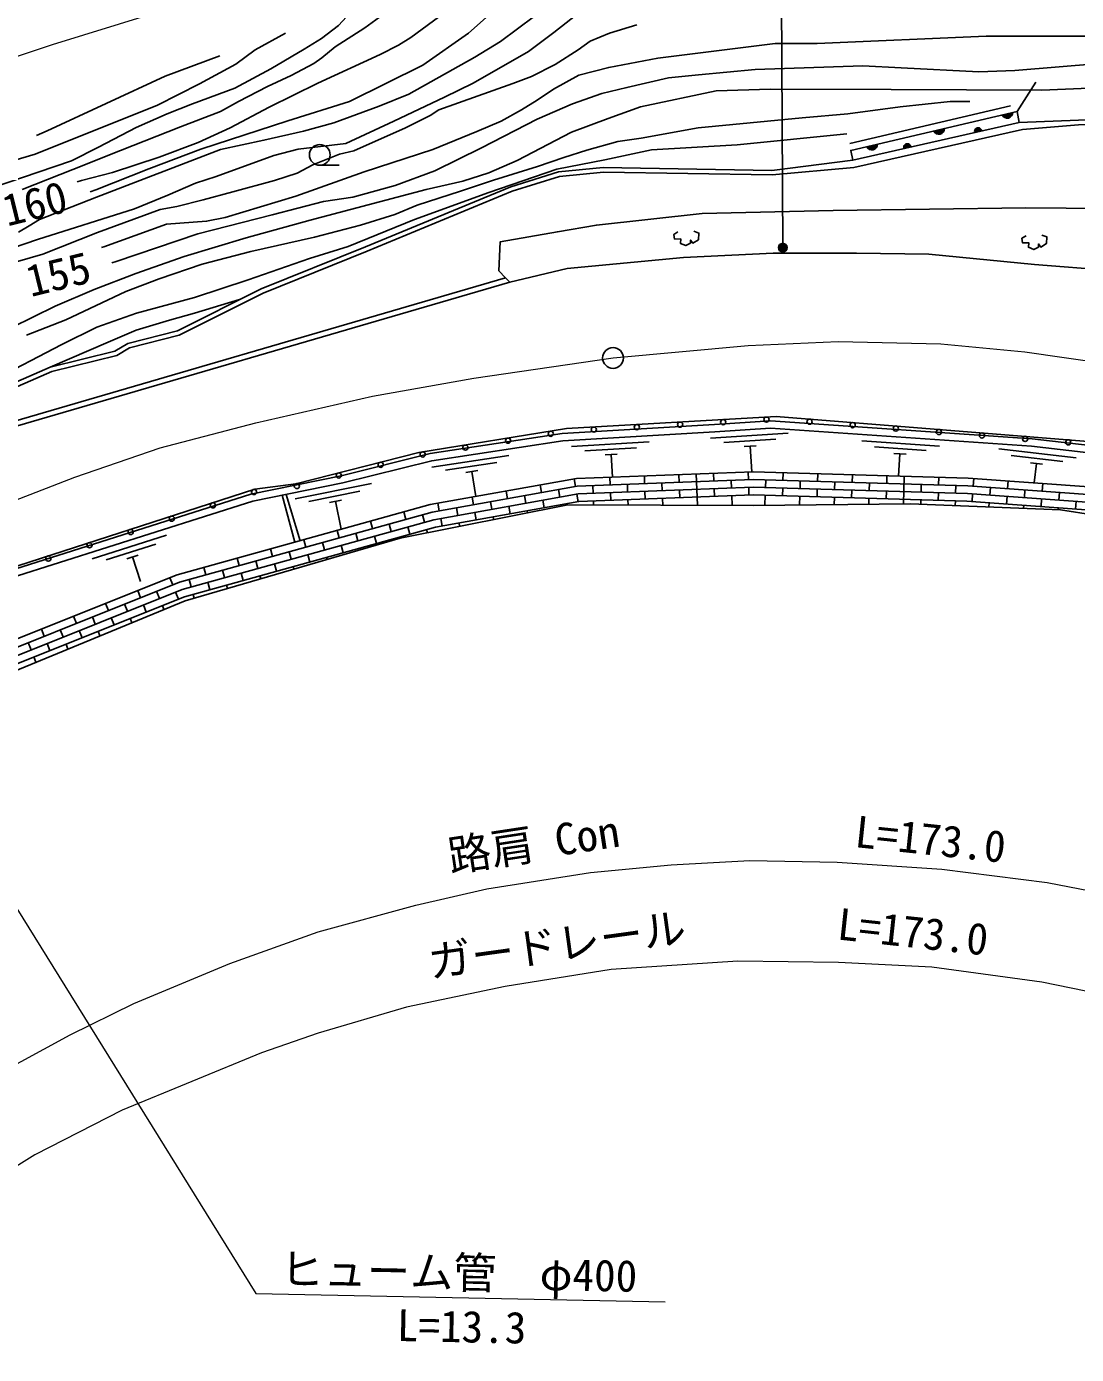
# Model space of a CAD drawing. Units: millimetres at full size, sheet at 1:1000; details may follow other scales. Extents: x 40000 to 680000, y 20000 to 380000.
# Drawn here: x 132839 to 193531, y 262210 to 338999 of the extents above; entities that cross this region are included whole.
import ezdxf
from ezdxf.enums import TextEntityAlignment as Align

# ---------------------------------------------------------------- set-up
doc = ezdxf.new("R2010")
doc.units = ezdxf.units.MM
doc.header["$LTSCALE"] = 1000
doc.linetypes.add('CHAIN', pattern=[18.5, 12, -1.5, 3.5, -1.5])
for name, color, linetype, lineweight in [('M-BGD', 7, 'Continuous', 25), ('M-BGD-EXST', 7, 'Continuous', 25), ('M-BMK', 2, 'CHAIN', 13), ('M-BMK-SRVR', 3, 'Continuous', 25), ('M-STR-HTXT', 7, 'Continuous', 13)]:
    doc.layers.add(name, color=color, linetype=linetype, lineweight=lineweight)
doc.styles.add('ＭＳ ゴシック', font='')
doc.styles.get('ＭＳ ゴシック').set_extended_font_data('MS Gothic')

msp = doc.modelspace()

# ---------------------------------------------------------------- hatches: boundary and pattern name
at = {"layer": 'M-BGD'}
for points in [[(189237, 333893), (189847, 334037, -0.84072)], [(185897, 333107), (185288, 332964, 0.84072)], [(188051, 332963), (187660, 332874, -0.4608), (187803, 333148, -0.4608)], [(182025, 332196), (181416, 332052, 0.84072)], [(183956, 332034), (183565, 331945, -0.4608), (183709, 332219, -0.4608)]]:
    msp.add_hatch(color=256, dxfattribs=at).paths.add_polyline_path(points)
at = {"layer": 'M-BGD-EXST'}
msp.add_hatch(color=256, dxfattribs=at).paths.add_polyline_path([(176771, 326332, -1), (176332, 326093, -0.41421), (176432, 326432, -0.41421)])

# ---------------------------------------------------------------- linework, layer by layer
at = {"layer": 'M-BGD'}
for p, q in [((190097, 334096), (191191, 335783)), ((180439, 332234), (189724, 334417)), ((190097, 334096), (190224, 333456)), ((149790, 330977), (150913, 330977)), ((160780, 324226), (160529, 324465)), ((168837, 314979), (164345, 314711)), ((176876, 315476), (172385, 315189)), ((176146, 315129), (173152, 314937)), ((185616, 314734), (181127, 315044)), ((160722, 314203), (156273, 313526)), ((168107, 314634), (165112, 314456)), ((166976, 314267), (166278, 314225)), ((166627, 314246), (166705, 312942)), ((175018, 314756), (174319, 314711)), ((174668, 314734), (174764, 313249)), ((184848, 314486), (181855, 314693)), ((183680, 314266), (182981, 314314)), ((183330, 314290), (183242, 313006)), ((193518, 314066), (189048, 314582)), ((192738, 313854), (189758, 314198)), ((160026, 313793), (157060, 313342)), ((158934, 313324), (158242, 313219)), ((191562, 313688), (190866, 313768)), ((191214, 313728), (191085, 312614)), ((152779, 312581), (148370, 311682)), ((158588, 313271), (158808, 311823)), ((164575, 312399), (164496, 312839)), ((166572, 312490), (166555, 312936)), ((168570, 312566), (168553, 313012)), ((169587, 312158), (169570, 312604)), ((170569, 312642), (170552, 313088)), ((171620, 311318), (171551, 313126)), ((172567, 312718), (172550, 313165)), ((173584, 312310), (173567, 312756)), ((174566, 312794), (174549, 313241)), ((175552, 312338), (175566, 312784)), ((176565, 312755), (176578, 313201)), ((177552, 312279), (177565, 312726)), ((178564, 312696), (178577, 313143)), ((179551, 312221), (179564, 312667)), ((180563, 312638), (180576, 313084)), ((181550, 312162), (181563, 312608)), ((182563, 312579), (182576, 313026)), ((183528, 311400), (183575, 312996)), ((185561, 312491), (185574, 312938)), ((187560, 312420), (187592, 312865)), ((189555, 312276), (189587, 312722)), ((191549, 312133), (191581, 312579)), ((148344, 309183), (147623, 311902)), ((148647, 309267), (147842, 311947)), ((152104, 312137), (149165, 311538)), ((158668, 311345), (158590, 311785)), ((160637, 311696), (160559, 312136)), ((161700, 311432), (161622, 311872)), ((162606, 312048), (162527, 312488)), ((163669, 311784), (163590, 312224)), ((164732, 311520), (164653, 311960)), ((165590, 312005), (165573, 312452)), ((166606, 311597), (166589, 312043)), ((167588, 312081), (167571, 312528)), ((168604, 311673), (168587, 312120)), ((170603, 311749), (170586, 312196)), ((172602, 311826), (172585, 312272)), ((173622, 311314), (173601, 311864)), ((174600, 311902), (174583, 312348)), ((175523, 311319), (175539, 311891)), ((176539, 311862), (176552, 312308)), ((177524, 311339), (177539, 311833)), ((178538, 311803), (178551, 312250)), ((179526, 311359), (179538, 311774)), ((180537, 311745), (180550, 312191)), ((182536, 311686), (182549, 312133)), ((184549, 312074), (184562, 312521)), ((185535, 311599), (185548, 312045)), ((186548, 312016), (186561, 312462)), ((187496, 311529), (187528, 311974)), ((188525, 311902), (188557, 312348)), ((189491, 311385), (189523, 311831)), ((190520, 311759), (190552, 312205)), ((192515, 311616), (192547, 312062)), ((151038, 311613), (150352, 311474)), ((150695, 311544), (151025, 309926)), ((156699, 310993), (156621, 311433)), ((157762, 310729), (157684, 311169)), ((159731, 311081), (159653, 311521)), ((160794, 310817), (160716, 311257)), ((162763, 311169), (162684, 311608)), ((163762, 311261), (163747, 311344)), ((165615, 311330), (165607, 311559)), ((167617, 311326), (167605, 311635)), ((169619, 311322), (169604, 311711)), ((181527, 311380), (181537, 311716)), ((184528, 311381), (184536, 311628)), ((186527, 311302), (186535, 311569)), ((188476, 311225), (188493, 311457)), ((190476, 311145), (190488, 311314)), ((191485, 311242), (191517, 311688)), ((192475, 311066), (192483, 311171)), ((193480, 311099), (193512, 311544)), ((152836, 309964), (152716, 310395)), ((153919, 309801), (153799, 310231)), ((154763, 310498), (154644, 310929)), ((155846, 310335), (155727, 310765)), ((156856, 310114), (156778, 310554)), ((157875, 310098), (157841, 310290)), ((158825, 310465), (158747, 310905)), ((159837, 310486), (159810, 310641)), ((161800, 310873), (161779, 310993)), ((140928, 309585), (136639, 308221)), ((150908, 309430), (150789, 309860)), ((151991, 309267), (151872, 309697)), ((153074, 309103), (152955, 309534)), ((155002, 309638), (154882, 310068)), ((156014, 309731), (155965, 309905)), ((140304, 309072), (137445, 308163)), ((147054, 308362), (146934, 308792)), ((148981, 308896), (148862, 309326)), ((150064, 308732), (149945, 309163)), ((151147, 308569), (151028, 309000)), ((152135, 308749), (152111, 308836)), ((154055, 309308), (154038, 309370)), ((139299, 308437), (138632, 308225)), ((138965, 308331), (139420, 306902)), ((145126, 307827), (145007, 308258)), ((146209, 307664), (146090, 308095)), ((147292, 307501), (147173, 307931)), ((148137, 308198), (148017, 308629)), ((149220, 308035), (149100, 308465)), ((150215, 308189), (150183, 308302)), ((143199, 307293), (143080, 307724)), ((144282, 307130), (144163, 307560)), ((145365, 306967), (145246, 307397)), ((146374, 307071), (146329, 307234)), ((148294, 307630), (148256, 307768)), ((139430, 305972), (139264, 306386)), ((141287, 306714), (141121, 307129)), ((142355, 306596), (142235, 307026)), ((143438, 306433), (143318, 306863)), ((144453, 306511), (144401, 306700)), ((137573, 305229), (137407, 305643)), ((140524, 305928), (140358, 306343)), ((141619, 305885), (141453, 306300)), ((142533, 305952), (142474, 306165)), ((135716, 304486), (135550, 304900)), ((136810, 304442), (136645, 304857)), ((138667, 305185), (138501, 305600)), ((139762, 305142), (139596, 305557)), ((140779, 305292), (140690, 305514)), ((133859, 303743), (133693, 304157)), ((134954, 303699), (134788, 304114)), ((137905, 304399), (137739, 304814)), ((138930, 304529), (138833, 304771)), ((133097, 302957), (132931, 303371)), ((134191, 302913), (134025, 303328)), ((136048, 303656), (135882, 304071)), ((137081, 303766), (136976, 304028)), ((135232, 303003), (135119, 303285)), ((133383, 302240), (133263, 302542))]:
    msp.add_line(p, q, dxfattribs=at)
for points in [[(135759, 330015), (136007, 330104), (137813, 330555), (140504, 331449), (142763, 332288), (144613, 333149), (146872, 334343), (149680, 335730), (153273, 337376), (154349, 337925), (155059, 338369), (157018, 339807), (158612, 340994), (159659, 341964)], [(162364, 342166), (158388, 338612), (155741, 336764), (151517, 334658), (147950, 333554), (142915, 331912), (139900, 330767), (136843, 329557), (136506, 329435)], [(148540, 331911), (151292, 332233), (154067, 333531), (157004, 334917), (158648, 335732), (161859, 337563), (163329, 338649), (165012, 339976), (165945, 340552), (167344, 341163), (168320, 341551), (169142, 341806), (170806, 342194)], [(99140, 318407), (101378, 319225), (105024, 320171), (107957, 321138), (109985, 322167), (112246, 323062), (116839, 324670), (120497, 325794), (123011, 326825), (125258, 327811), (131756, 329978), (133510, 330576), (135445, 331239), (136999, 332026), (139176, 333152), (140971, 333960), (142440, 334527), (144871, 335443), (146956, 336559), (148884, 337686), (149893, 338316), (150872, 339052), (151334, 339567)], [(132379, 327105), (132984, 327471), (133588, 327849), (136885, 329137), (144050, 331896), (146556, 332421), (148846, 332940), (150603, 333429), (153221, 334392), (154930, 335095), (158761, 337230), (160230, 338128), (162193, 339603)], [(132587, 329583), (135511, 330734), (138278, 331823), (141742, 333206), (144052, 334092), (145097, 334661), (146772, 335532), (148143, 336167), (149436, 336855), (149915, 337196), (150678, 337831), (152385, 338924), (153657, 339845)], [(131448, 325163), (133780, 325846), (136932, 327091), (140559, 328417), (141523, 328596), (143047, 328977), (144765, 329449), (147165, 330088), (148477, 330513), (149396, 331006), (150934, 331612), (151753, 331814), (154738, 333149), (156175, 333860), (156669, 334180), (160954, 335702), (162030, 336118), (163402, 336803), (164720, 337647), (165417, 338153), (166541, 338613), (168115, 339107)], [(104636, 320973), (106641, 321640), (110372, 323144), (112849, 324086), (115535, 324880), (117853, 325840), (120603, 326908), (128901, 329985), (130916, 330904), (133335, 331617), (140408, 334449), (142830, 335690), (144932, 336828), (146062, 337643), (147809, 338618)], [(137179, 326216), (137297, 326260), (140927, 327576), (143245, 327739), (144316, 327954), (148398, 329198), (152364, 330603), (156331, 331897), (158877, 332935), (160278, 333527), (161452, 334188), (162364, 334735), (163298, 335377), (164767, 336192), (166493, 336640), (169327, 337166), (176116, 338027), (178540, 338013), (188318, 338442), (198766, 338450)], [(133421, 332707), (134039, 332965), (140854, 336125), (144018, 337304)], [(137769, 325328), (138022, 325407), (142747, 327013), (147039, 328102), (150014, 328887), (151702, 329142), (154150, 329807), (156431, 330656), (159146, 331985), (162350, 333651), (164390, 334537), (166089, 335130), (167544, 335467), (169958, 336038), (171681, 336212), (174957, 336516), (181177, 336725), (183401, 336610), (187897, 336390), (189964, 336460), (194870, 336870), (198433, 336870), (203365, 336453)], [(131987, 321602), (134487, 322829), (136742, 323786), (139150, 324727), (141959, 325702), (145542, 326772), (149233, 327807), (155936, 329576), (158068, 330050), (159571, 330531), (161193, 331260), (164343, 332882), (166469, 333681), (168325, 334350), (172709, 335288), (175847, 335383), (182816, 335356), (191535, 335322), (195635, 335489)], [(132835, 321158), (135116, 322046), (138569, 323670), (140504, 324417), (142997, 325261), (145799, 325997), (149478, 326828), (152135, 327504), (154120, 328122), (155413, 328667), (157920, 329476), (159829, 330115), (162382, 330900), (163889, 331422), (165229, 331860), (167026, 332358), (168366, 332548), (171666, 333141), (177671, 333712), (180307, 333949), (183347, 334353), (186229, 334661), (187368, 334661)], [(180596, 331272), (180480, 331832), (190097, 334096)], [(217577, 330039), (206670, 332144), (203593, 332949), (199853, 333614), (193643, 333584), (190224, 333456), (180596, 331272), (175926, 330683), (166179, 330844), (163588, 330591), (160825, 329730), (152433, 326254), (146397, 323830), (141565, 321395), (138692, 320671), (137948, 320230), (134206, 319302), (121321, 313678)], [(217527, 329777), (206611, 331884), (203536, 332689), (199831, 333347), (193655, 333317), (190418, 333039), (180672, 330855), (175936, 330417), (166190, 330577), (163642, 330329), (160916, 329479), (152533, 326008), (146507, 323587), (141659, 321144), (138794, 320422), (138050, 319981), (134292, 319048), (121416, 313429)], [(180256, 332792), (173914, 332162), (168962, 331864), (166259, 331282), (163496, 330748), (159554, 329401), (155262, 327846), (151423, 326280), (149192, 325585), (145646, 324355), (142556, 323337), (139203, 322426), (136903, 321623), (134881, 320619), (130796, 318487)], [(131253, 325931), (133479, 326692), (139085, 328458), (141008, 329245), (142606, 329940), (143794, 330324), (147132, 331548), (148540, 331911)], [(197604, 328464), (190609, 328511), (179463, 328369), (171900, 328180), (165779, 327520), (163525, 327130), (160213, 326541), (160143, 324869), (160529, 324465)], [(170497, 327119), (170260, 326983), (170302, 326712), (170658, 326721), (170633, 326458), (170947, 326331), (171227, 326475), (171227, 326653), (171362, 326466), (171676, 326670), (171710, 327059), (171405, 327161)], [(190616, 326893), (190378, 326758), (190421, 326487), (190777, 326495), (190751, 326233), (191065, 326105), (191345, 326249), (191345, 326427), (191481, 326241), (191794, 326444), (191828, 326834), (191523, 326936)], [(160780, 324226), (164092, 325003), (170817, 325652), (176008, 325887), (180811, 325898), (184993, 325828), (191112, 325241), (195527, 324900)], [(92432, 294310), (100385, 299379), (113622, 307587), (120375, 311290), (124786, 313440), (129878, 315519), (160529, 324465)], [(92594, 294057), (100545, 299125), (113773, 307328), (120513, 311024), (124908, 313166), (129977, 315236), (160780, 324226)], [(134206, 319302), (137551, 320751), (139180, 321445), (141101, 322011), (142551, 322430), (145158, 323206)], [(78902, 275643), (84147, 279116), (93786, 285813), (93759, 286425), (97518, 288258), (110812, 296726), (123614, 304134), (131000, 307389), (146041, 312255), (148396, 312563), (155507, 314366), (164053, 315750), (176177, 316453), (195410, 314916), (211741, 310961), (221654, 307224), (233212, 301105), (239597, 297698)], [(239558, 297251), (220933, 306948), (210472, 311098), (202002, 313183), (194822, 314709), (190977, 315153), (175841, 316199), (172599, 315991), (163805, 315468), (156176, 314308), (151024, 313027), (145811, 311963), (131796, 307508), (123979, 304086), (115645, 299501), (111176, 296726), (99366, 288896), (94217, 285987), (94317, 285545)], [(94425, 285619), (99587, 288536), (111404, 296371), (115858, 299137), (124165, 303707), (131945, 307113), (145917, 311554), (151117, 312615), (156259, 313894), (163849, 315048), (172625, 315570), (175840, 315776), (190938, 314732), (194754, 314292), (201908, 312771), (210343, 310696), (220757, 306564), (239720, 296691), (240148, 294473), (241635, 293164), (249983, 278566)], [(80991, 271688), (91301, 277668), (101498, 284216), (107503, 288870), (116900, 295173), (127024, 301489), (141541, 307297), (156177, 311354), (164627, 312862), (174843, 313252), (187270, 312888), (194508, 312368), (201141, 311231), (209065, 309059), (222154, 303872), (238298, 295564)], [(81215, 271302), (91534, 277287), (101756, 283851), (107765, 288508), (117143, 294798), (127227, 301089), (141684, 306874), (156277, 310918), (164675, 312417), (174845, 312805), (187247, 312442), (194454, 311925), (201044, 310794), (208924, 308635), (221969, 303465), (238093, 295167)], [(81439, 270916), (91766, 276906), (102014, 283486), (108026, 288146), (117385, 294423), (127430, 300689), (141827, 306450), (156376, 310482), (164723, 311972), (174847, 312358), (187225, 311996), (194400, 311481), (200947, 310358), (208782, 308210), (221784, 303058), (237889, 294770)], [(81664, 270529), (91999, 276524), (102272, 283121), (108288, 287783), (117628, 294048), (127633, 300289), (141970, 306026), (156475, 310046), (164771, 311527), (174849, 311911), (187202, 311550), (194346, 311037), (200850, 309921), (208640, 307786), (221599, 302651), (237684, 294372)], [(81827, 270108), (92232, 276143), (102530, 282756), (108549, 287421), (117870, 293673), (128122, 300068), (142006, 305798), (154435, 309419), (164128, 311333), (174866, 311312), (183945, 311404), (192611, 311061), (202537, 309514), (208287, 307656), (220760, 302682), (237480, 293975)]]:
    msp.add_lwpolyline(points, dxfattribs=at)
for centre, radius in [((149790, 331577), 600), ((175610, 316270), 150), ((165627, 315691), 150), ((168123, 315836), 150), ((170619, 315980), 150), ((173114, 316125), 150), ((178103, 316148), 150), ((180595, 315949), 150), ((183087, 315750), 150), ((185579, 315551), 150), ((160674, 315051), 150), ((163142, 315450), 150), ((188071, 315352), 150), ((190564, 315153), 150), ((193056, 314954), 150), ((155738, 314252), 150), ((158206, 314651), 150), ((153311, 313655), 150), ((148465, 312426), 150), ((150888, 313040), 150), ((145990, 312081), 150), ((143612, 311311), 150), ((141233, 310542), 150), ((138854, 309772), 150), ((136476, 309003), 150), ((134097, 308233), 150)]:
    msp.add_circle(centre, radius, dxfattribs=at)
for centre, radius, start, end in [((189530, 334018), 318, 203.13692, 3.35465), ((185580, 333088), 318, 203.13692, 3.35465), ((187848, 332949), 203, 3.81703, 201.74042), ((181708, 332177), 318, 203.13692, 3.35465), ((183753, 332021), 203, 3.81703, 201.74042)]:
    msp.add_arc(centre, radius, start, end, dxfattribs=at)
at = {"layer": 'M-BGD-EXST'}
msp.add_line((176551, 326213), (176476, 340604), dxfattribs=at)
msp.add_circle((176551, 326213), 250, dxfattribs=at)
at = {"layer": 'M-BMK'}
msp.add_lwpolyline([(77003, 279235), (88342, 286101), (101301, 294510), (107343, 298450), (114883, 303401), (119064, 305731), (123880, 308094), (129329, 310492), (135625, 312944), (140563, 314637), (146084, 316083), (152837, 317634), (158692, 318657), (166742, 319834), (174547, 320561), (179766, 320789), (185700, 320646), (190545, 320190), (196942, 319257)], dxfattribs=at)
at = {"layer": 'M-BMK-SRVR'}
msp.add_circle((166742, 319834), 600, dxfattribs=at)
at = {"layer": 'M-STR-HTXT'}
for points in [[(66369, 299358), (100848, 321950), (108337, 326711), (113937, 329588), (119090, 332104), (124261, 334292), (129190, 336239), (134344, 337964), (140030, 339721), (145681, 341167), (151987, 342511), (157846, 343492), (164254, 344267), (169925, 344751), (174940, 345026), (179972, 345078), (186880, 344906), (193600, 344544)], [(125126, 299488), (146099, 265726), (169750, 265244)], [(91258, 252648), (110881, 265270), (117778, 269746), (125864, 274952), (130993, 278315), (135359, 280687), (139032, 282503), (144594, 284824), (149695, 286645), (155344, 288199), (159446, 289128), (165447, 290086), (170110, 290518), (174658, 290767), (179696, 290668), (185750, 290280), (191831, 289504), (196216, 288654)], [(223025, 272017), (217636, 275183), (212318, 277692), (205481, 280349), (198225, 282372), (191537, 283744), (185170, 284596), (179770, 284879), (173953, 284946), (166633, 284462), (160497, 283491), (154798, 282287), (149701, 280783), (146424, 279645), (138369, 276337), (133320, 273744), (130208, 271819), (124744, 268327), (108162, 257531), (93644, 248247)]]:
    msp.add_lwpolyline(points, dxfattribs=at)

# ---------------------------------------------------------------- texts
at = {"layer": 'M-BGD', "style": 'ＭＳ ゴシック'}
for s, p in [('160', (131843, 326900)), ('155', (133202, 322816))]:
    msp.add_text(s, height=1833, rotation=13.833, dxfattribs=at).set_placement(p, align=Align.BOTTOM_LEFT)
at = {"layer": 'M-STR-HTXT', "style": 'ＭＳ ゴシック'}
for s, rotation, p in [('L=173.0', 353.964, (180604, 291010)), ('路肩 Con', 8.644, (157423, 289549)), ('L=173.0', 353.83, (179586, 285667)), ('ガードレール', 7.887, (156270, 283442)), ('ヒューム管  φ400', 358.833, (147485, 265698)), ('L=13.3', 358.833, (154220, 262439))]:
    msp.add_text(s, height=1833, rotation=rotation, dxfattribs=at).set_placement(p, align=Align.BOTTOM_LEFT)

doc.saveas('drawing.dxf')
